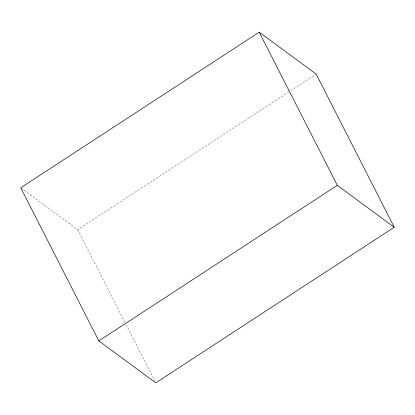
<?xml version="1.0" encoding="UTF-8"?>
<svg xmlns="http://www.w3.org/2000/svg" width="415" height="415" viewBox="0 0 415 415"><rect width="100%" height="100%" fill="white"/><g stroke="black" fill="none" stroke-linecap="round" stroke-linejoin="round"><path stroke-width="0.31" stroke-dasharray="2.08 1.56" d="M21.269 188.14L77.693 229.671L290.152 91.056M290.692 90.703L316.168 74.083M77.693 229.671L125.838 324.099M126.129 324.675L154.899 381.105"/><path stroke-width="0.62" d="M259.219 32.168L20.75 187.762L98.832 340.917L155.781 382.832L394.25 227.238L316.168 74.083L259.219 32.168L337.307 185.329L394.25 227.238M98.832 340.917L337.307 185.329"/></g></svg>
